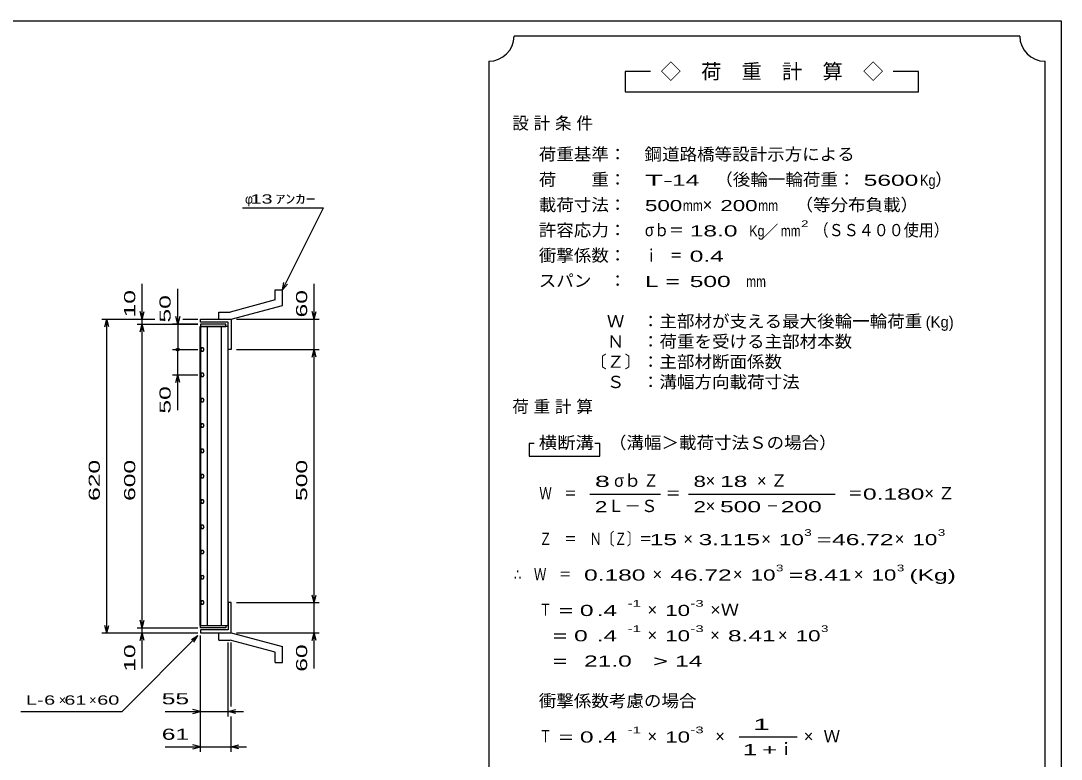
# Model space of a CAD drawing. Units: millimetres, scale not verified. Extents: x -1820 to 1731, y -1282 to 1054.
# Drawn here: x -326 to 1731, y -405 to 1054 of the extents above; entities that cross this region are included whole.
import ezdxf
from ezdxf.enums import TextEntityAlignment as Align

# ---------------------------------------------------------------- set-up
doc = ezdxf.new("R2010")
doc.units = ezdxf.units.MM
doc.header["$LTSCALE"] = 10
for name, color, linetype, lineweight in [('0_2', 150, 'Continuous', 25), ('16', 3, 'Continuous', 25), ('19', 6, 'Continuous', 25), ('22', 4, 'Continuous', 25), ('24', 2, 'Continuous', 25)]:
    doc.layers.add(name, color=color, linetype=linetype, lineweight=lineweight)
doc.styles.add('ベクトル', font='')
doc.styles.get('ベクトル').set_extended_font_data('ベクトル')

msp = doc.modelspace()

# ---------------------------------------------------------------- linework, layer by layer
at = {"layer": '0_2'}
for p, q in [((-1729, 1053.5), (1731, 1053.5)), ((1731, 1053.5), (1731, -1146.5))]:
    msp.add_line(p, q, dxfattribs=at)
at = {"layer": '16'}
for p, q in [((79, 454), (29, 454)), ((29, 454), (29, 449.5)), ((79, 449.5), (79, 454)), ((28.3, -141.5), (28.3, 449.5)), ((28.3, 449.5), (29, 449.5)), ((29, 449.5), (79, 449.5)), ((29, 449.5), (29, -141.5)), ((84, 449.5), (29, 449.5)), ((42.5, 449.5), (42.5, -141.5)), ((70.5, -141.5), (70.5, 449.5)), ((84, -141.5), (84, 449.5)), ((30.85, 407.24), (29, 403.98)), ((29, 403.98), (30.9, 400.74)), ((34.6, 407.26), (30.85, 407.24)), ((30.9, 400.74), (34.65, 400.76)), ((36.5, 404), (34.6, 407.26)), ((34.65, 400.76), (36.5, 404.02)), ((30.85, 357.24), (29, 353.98)), ((29, 353.98), (30.9, 350.74)), ((34.6, 357.26), (30.85, 357.24)), ((30.9, 350.74), (34.65, 350.76)), ((36.5, 354), (34.6, 357.26)), ((34.65, 350.76), (36.5, 354.02)), ((30.85, 307.24), (29, 303.98)), ((29, 303.98), (30.9, 300.74)), ((34.6, 307.26), (30.85, 307.24)), ((30.9, 300.74), (34.65, 300.76)), ((36.5, 304), (34.6, 307.26)), ((34.65, 300.76), (36.5, 304.02)), ((30.85, 257.24), (29, 253.98)), ((29, 253.98), (30.9, 250.74)), ((34.6, 257.26), (30.85, 257.24)), ((30.9, 250.74), (34.65, 250.76)), ((36.5, 254), (34.6, 257.26)), ((34.65, 250.76), (36.5, 254.02)), ((30.85, 207.24), (29, 203.98)), ((34.6, 207.26), (30.85, 207.24)), ((36.5, 204), (34.6, 207.26)), ((29, 203.98), (30.9, 200.74)), ((30.9, 200.74), (34.65, 200.76)), ((34.65, 200.76), (36.5, 204.02)), ((30.85, 157.24), (29, 153.98)), ((29, 153.98), (30.9, 150.74)), ((34.6, 157.26), (30.85, 157.24)), ((30.9, 150.74), (34.65, 150.76)), ((36.5, 154), (34.6, 157.26)), ((34.65, 150.76), (36.5, 154.02)), ((30.85, 107.24), (29, 103.98)), ((29, 103.98), (30.9, 100.74)), ((34.6, 107.26), (30.85, 107.24)), ((36.5, 104), (34.6, 107.26)), ((34.65, 100.76), (36.5, 104.02)), ((30.9, 100.74), (34.65, 100.76)), ((30.85, 57.24), (29, 53.98)), ((29, 53.98), (30.9, 50.74)), ((34.6, 57.26), (30.85, 57.24)), ((30.9, 50.74), (34.65, 50.76)), ((36.5, 54), (34.6, 57.26)), ((34.65, 50.76), (36.5, 54.02)), ((30.85, 7.24), (29, 3.98)), ((29, 3.98), (30.9, 0.74)), ((34.6, 7.26), (30.85, 7.24)), ((30.9, 0.74), (34.65, 0.76)), ((36.5, 4), (34.6, 7.26)), ((34.65, 0.76), (36.5, 4.02)), ((30.85, -42.76), (29, -46.02)), ((29, -46.02), (30.9, -49.26)), ((34.6, -42.74), (30.85, -42.76)), ((30.9, -49.26), (34.65, -49.24)), ((36.5, -46), (34.6, -42.74)), ((34.65, -49.24), (36.5, -45.98)), ((30.85, -92.76), (29, -96.02)), ((29, -96.02), (30.9, -99.26)), ((34.6, -92.74), (30.85, -92.76)), ((30.9, -99.26), (34.65, -99.24)), ((36.5, -96), (34.6, -92.74)), ((34.65, -99.24), (36.5, -95.98)), ((29, -141.5), (28.3, -141.5)), ((29, -141.5), (79, -141.5)), ((29, -146), (29, -141.5)), ((29, -141.5), (84, -141.5)), ((79, -141.5), (79, -146)), ((79, -146), (29, -146))]:
    msp.add_line(p, q, dxfattribs=at)
at = {"layer": '19'}
for p, q in [((177, 522), (191, 522)), ((177, 502), (177, 522)), ((191, 491), (191, 522)), ((177, 502), (88, 478)), ((65, 478), (88, 478)), ((65, 464), (65, 478)), ((90, 464), (191, 491)), ((29, 458), (29, 464)), ((29, 464), (89, 464)), ((84, 458), (29, 458)), ((65, 464), (90, 464)), ((84, 404), (84, 458)), ((89, 464), (90, 463)), ((90, 463), (90, 404)), ((90, 404), (84, 404)), ((90, -96), (84, -96)), ((84, -96), (84, -150)), ((90, -155), (90, -96)), ((29, -150), (29, -156)), ((84, -150), (29, -150)), ((29, -156), (89, -156)), ((65, -156), (90, -156)), ((65, -170), (65, -156)), ((89, -156), (90, -155)), ((90, -156), (191, -183)), ((65, -170), (88, -170)), ((177, -194), (88, -170)), ((191, -214), (191, -183)), ((177, -214), (177, -194)), ((177, -214), (191, -214))]:
    msp.add_line(p, q, dxfattribs=at)
at = {"layer": '22'}
for p, q in [((112, 684), (272, 684)), ((191, 522), (272, 684)), ((191, 522), (194, 536.6)), ((-86, 464), (-86, 534)), ((-16, 454), (-16, 524)), ((191, 522), (201, 533)), ((254, 464), (254, 534)), ((-86, 464), (-90, 479)), ((-86, 464), (-82, 479)), ((254, 464), (250, 479)), ((254, 464), (258, 479)), ((-166, 464), (-61, 464)), ((-160, 449), (-156, 464)), ((-152, 449), (-156, 464)), ((-156, -156), (-156, 464)), ((-96, 464), (-61, 464)), ((-96, 454), (24, 454)), ((-90, 439), (-86, 454)), ((-86, 454), (-86, 464)), ((-82, 439), (-86, 454)), ((-86, -146), (-86, 454)), ((24, 454), (-26, 454)), ((-16, 454), (-20, 469)), ((-12, 469), (-16, 454)), ((-16, 454), (-16, 404)), ((-6, 464), (24, 464)), ((-6, 464), (24, 464)), ((100, 464), (264, 464)), ((254, 404), (254, 464)), ((-26, 404), (24, 404)), ((-16, 354), (-16, 404)), ((100, 404), (264, 404)), ((250, 389), (254, 404)), ((258, 389), (254, 404)), ((254, -96), (254, 404)), ((-26, 354), (24, 354)), ((-20, 339), (-16, 354)), ((-12, 339), (-16, 354)), ((-16, 284), (-16, 354)), ((254, -96), (250, -81)), ((254, -96), (258, -81)), ((100, -96), (264, -96)), ((254, -156), (254, -96)), ((-156, -156), (-160, -141)), ((-156, -156), (-152, -141)), ((-86, -146), (-90, -131)), ((-86, -146), (-82, -131)), ((-166, -156), (24, -156)), ((-126, -311), (24, -161)), ((-96, -146), (24, -146)), ((-96, -156), (24, -156)), ((-90, -171), (-86, -156)), ((-86, -156), (-86, -146)), ((-82, -171), (-86, -156)), ((-86, -226), (-86, -156)), ((11, -169), (24, -161)), ((16, -174), (24, -161)), ((29, -321), (29, -161)), ((29, -391), (29, -161)), ((100, -156), (264, -156)), ((250, -171), (254, -156)), ((258, -171), (254, -156)), ((254, -226), (254, -156)), ((84, -321), (84, -175)), ((90, -301), (90, -175)), ((29, -311), (14, -307)), ((84, -311), (99, -307)), ((-326, -311), (-126, -311)), ((-41, -311), (29, -311)), ((14, -315), (29, -311)), ((29, -311), (84, -311)), ((99, -315), (84, -311)), ((84, -311), (114, -311)), ((90, -391), (90, -321)), ((-41, -381), (29, -381)), ((29, -381), (14, -377)), ((14, -385), (29, -381)), ((29, -381), (90, -381)), ((90, -381), (105, -377)), ((105, -385), (90, -381)), ((90, -381), (120, -381))]:
    msp.add_line(p, q, dxfattribs=at)
msp.add_circle((-16, 404), 3, dxfattribs=at)
at = {"layer": '24', "color": 4}
for p, q in [((1649, 1023.5), (649, 1023.5)), ((599, 973.5), (599, -576.5)), ((1699, -576.5), (1699, 973.5)), ((919, 953.5), (869, 953.5)), ((869, 953.5), (869, 913.5)), ((1449, 953.5), (1399, 953.5)), ((1449, 913.5), (1449, 953.5)), ((869, 913.5), (1449, 913.5)), ((689, 218.5), (679, 218.5)), ((679, 218.5), (679, 193.5)), ((819, 218.5), (809, 218.5)), ((819, 193.5), (819, 218.5)), ((679, 193.5), (819, 193.5)), ((799, 118.5), (939, 118.5)), ((994, 118.5), (1284, 118.5)), ((1094, -361.5), (1209, -361.5))]:
    msp.add_line(p, q, dxfattribs=at)
for centre, start, end in [((599, 1023.5), 270, 0), ((1699, 1023.5), 180, 270)]:
    msp.add_arc(centre, 50, start, end, dxfattribs=at)

# ---------------------------------------------------------------- texts
at = {"layer": '22', "color": 2, "style": 'ベクトル'}
for s, p in [('φ', (117, 701.5)), ('×', (-251, -288.5)), ('×', (-191, -288.5))]:
    msp.add_text(s, height=18.33, dxfattribs=at).set_placement(p, align=Align.MIDDLE_LEFT)
for s, height, width, p in [(' 13 ', 18.33, 1.6, (117, 701.5)), ('ｱﾝｶｰ', 18.33, 1.6, (177, 701.5)), ('L-', 18.33, 1.6, (-316, -288.5)), (' 6 ', 18.33, 1.6, (-291, -288.5)), (' 61 ', 18.33, 1.6, (-251, -288.5)), (' 60 ', 18.33, 1.6, (-186, -288.5)), (' 55 ', 21.99, 1.65, (-61, -286)), (' 61 ', 21.99, 1.65, (-61, -356))]:
    msp.add_text(s, height=height, dxfattribs=dict(at, width=width)).set_placement(p, align=Align.MIDDLE_LEFT)
at = {"layer": '22', "color": 2, "style": 'ベクトル', "width": 1.65}
for s, p in [(' 10 ', (-111, 454)), (' 60 ', (229, 454)), (' 50 ', (-41, 444)), (' 50 ', (-41, 264)), (' 620 ', (-181, 91.5)), (' 600 ', (-111, 91.5)), (' 500 ', (229, 91.5)), (' 10 ', (-111, -246)), (' 60 ', (229, -246))]:
    msp.add_text(s, height=21.99, rotation=90, dxfattribs=at).set_placement(p, align=Align.MIDDLE_LEFT)
at = {"layer": '24', "style": 'ベクトル'}
for s, height, p in [('◇\u3000荷\u3000重\u3000計\u3000算\u3000◇', 29.33, (939, 953.5)), ('）', 24.19, (1482, 740)), ('×', 24.19, (1022, 690)), ('／', 21.99, (1141.5, 638.5)), ('(Kg)', 21.99, (1463, 458.5)), ('σｂ', 24.19, (847, 145)), ('×', 24.19, (1028, 145)), ('Ｌ－Ｓ', 24.19, (834, 95)), ('×', 24.19, (1028, 95)), ('×', 24.19, (984, 30)), ('×', 24.19, (1138, 30)), ('×', 24.19, (1402, 30)), ('×', 24.19, (923, -40)), ('×', 24.19, (1082, -40)), ('×', 24.19, (1321, -40)), ('×', 24.19, (913, -110)), ('×', 24.19, (913, -160)), ('×', 24.19, (1037, -160)), ('×', 24.19, (1171, -160)), ('Ｗ', 24.19, (1261, -360)), ('×', 24.19, (913, -360)), ('×', 24.19, (1047, -360)), ('×', 24.19, (1222, -360)), ('ｉ', 24.19, (1170.5, -385))]:
    msp.add_text(s, height=height, dxfattribs=at).set_placement(p, align=Align.MIDDLE_LEFT)
for s, height, width, p in [('荷重基準：\u3000', 24.19, 1.05, (698, 790)), ('鋼道路橋等設計示方による', 24.19, 1.05, (907, 790)), ('荷\u3000\u3000重：\u3000', 24.19, 1.05, (698, 740)), ('T-', 21.99, 2, (908, 738.5)), (' 14 ', 21.99, 1.65, (948, 738.5)), ('（後輪一輪荷重：', 24.19, 1.05, (1047, 740)), (' 5600', 21.99, 1.65, (1327, 738.5)), ('Kg', 21.99, 0.85, (1452, 738.5)), ('載荷寸法：\u3000', 24.19, 1.05, (698, 690)), ('500', 21.99, 1.5, (908, 688.5)), ('200', 21.99, 1.5, (1057, 688.5)), ('\u3000（等分布負載）', 24.19, 1.05, (1171, 690)), ('mm', 21.99, 0.8, (983, 688.5)), ('mm', 21.99, 0.8, (1132, 688.5)), ('2', 13.2, 1.5, (1216.5, 652.5)), ('許容応力：\u3000', 24.19, 1.05, (698, 640)), ('σｂ＝', 24.19, 0.9, (908, 640)), (' 18.0', 21.99, 1.65, (983, 638.5)), ('Kg', 21.99, 0.85, (1114, 638.5)), ('mm', 21.99, 0.8, (1176.5, 638.5)), ('（ＳＳ４００使用）', 24.19, 0.9, (1241.5, 640)), ('衝撃係数：\u3000', 24.19, 1.05, (698, 590)), ('ｉ\u3000＝', 24.19, 0.75, (908, 590)), (' 0.4', 21.99, 1.65, (983, 588.5)), ('スパン\u3000：\u3000', 24.19, 1.05, (698, 540)), ('L =', 21.99, 1.65, (908, 538.5)), (' 500 ', 21.99, 1.65, (983, 538.5)), ('mm', 21.99, 0.8, (1108, 538.5)), ('\u3000Ｗ\u3000：主部材が支える最大後輪一輪荷重', 24.19, 1.05, (798, 460)), ('\u3000Ｎ\u3000：荷重を受ける主部材本数', 24.19, 1.05, (798, 420)), ('〔Ｚ〕：主部材断面係数', 24.19, 1.05, (798, 380)), ('\u3000Ｓ\u3000：溝幅方向載荷寸法', 24.19, 1.05, (798, 340)), ('横断溝', 24.19, 1.1, (698, 220)), ('\u3000（溝幅＞載荷寸法Ｓの場合）', 24.19, 1.05, (802, 220)), ('8', 21.99, 1.8, (809, 143.5)), ('Ｚ', 24.19, 0.9, (905, 145)), ('8', 21.99, 1.5, (1004, 143.5)), (' 18 ', 21.99, 1.65, (1043, 143.5)), ('Ｗ\u3000＝', 24.19, 0.75, (699, 120)), ('＝', 24.19, 0.9, (949, 120)), ('＝', 24.19, 0.9, (1309, 120)), ('0.180', 21.99, 1.65, (1339, 118.5)), ('2', 21.99, 1.5, (809, 93.5)), ('2', 21.99, 1.5, (1004, 93.5)), (' 500 ', 21.99, 1.65, (1043, 93.5)), (' 200 ', 21.99, 1.65, (1163, 93.5)), ('－', 24.19, 0.75, (1148, 95)), ('Ｚ\u3000＝\u3000Ｎ〔Ｚ〕＝', 24.19, 0.75, (699, 30)), ('3', 13.2, 1.5, (1223, 42.5)), ('3', 13.2, 1.5, (1487, 42.5)), (' 15 ', 21.99, 1.65, (904, 28.5)), ('3.115', 21.99, 1.65, (1014, 28.5)), ('10', 21.99, 1.5, (1173, 28.5)), ('=', 21.99, 1.7, (1248, 28.5)), ('46.72', 21.99, 1.65, (1278, 28.5)), ('10', 21.99, 1.5, (1437, 28.5)), ('∴\u3000Ｗ\u3000＝', 24.19, 0.75, (649, -40)), (' 0.180', 21.99, 1.65, (774, -41.5)), ('46.72', 21.99, 1.65, (958, -41.5)), ('10', 21.99, 1.5, (1117, -41.5)), ('3', 13.2, 1.5, (1167, -27.5)), ('=', 21.99, 1.7, (1192, -41.5)), ('8.41', 21.99, 1.65, (1222, -41.5)), ('10', 21.99, 1.5, (1356, -41.5)), ('3', 13.2, 1.5, (1406, -27.5)), ('(Kg)', 21.99, 1.65, (1431, -41.5)), ('Ｔ', 24.19, 0.75, (699, -110)), (' = 0', 21.99, 1.65, (724, -111.5)), (' .4 ', 21.99, 1.65, (799, -111.5)), ('-1', 13.2, 1.65, (874, -97.5)), ('10', 21.99, 1.5, (948, -111.5)), ('-3', 13.2, 1.65, (998, -97.5)), ('×Ｗ', 24.19, 1.1, (1037, -110)), ('-1', 13.2, 1.65, (874, -147.5)), ('-3', 13.2, 1.65, (998, -147.5)), ('3', 13.2, 1.5, (1256, -147.5)), ('  = 0', 21.99, 1.65, (699, -161.5)), (' .4 ', 21.99, 1.65, (799, -161.5)), ('10', 21.99, 1.5, (948, -161.5)), ('8.41', 21.99, 1.65, (1072, -161.5)), ('10', 21.99, 1.5, (1206, -161.5)), (' 21.0', 21.99, 1.65, (774, -211.5)), ('>', 21.99, 1.7, (924, -211.5)), (' 14 ', 21.99, 1.65, (954, -211.5)), ('  =', 21.99, 1.65, (699, -211.5)), ('衝撃係数考慮の場合', 24.19, 1.05, (698, -290)), ('Ｔ', 24.19, 0.75, (699, -360)), ('-1', 13.2, 1.65, (874, -347.5)), ('-3', 13.2, 1.65, (998, -347.5)), (' = 0', 21.99, 1.65, (724, -361.5)), (' .4 ', 21.99, 1.65, (799, -361.5)), ('10', 21.99, 1.5, (948, -361.5))]:
    msp.add_text(s, height=height, dxfattribs=dict(at, width=width)).set_placement(p, align=Align.MIDDLE_LEFT)
at = {"layer": '24', "attachment_point": 4, "style": 'ベクトル'}
for s, insert, char_height in [('\\T1.28;設計条件', (645.5, 850), 24.19), ('\\T1.28;荷重計算', (645.5, 290), 24.19), ('\\T1.42;×Ｚ', (1129.5, 145), 24.19), ('\\T1.42;×Ｚ', (1460.5, 120), 24.19), ('\\T1.25;\\W2;\\~1\\~', (1101.5, -336.5), 21.99), ('\\T1.33;\\W1.75;1+', (1101.5, -386.5), 21.99)]:
    msp.add_mtext(s, dxfattribs=dict(at, insert=insert, char_height=char_height))

doc.saveas('drawing.dxf')
